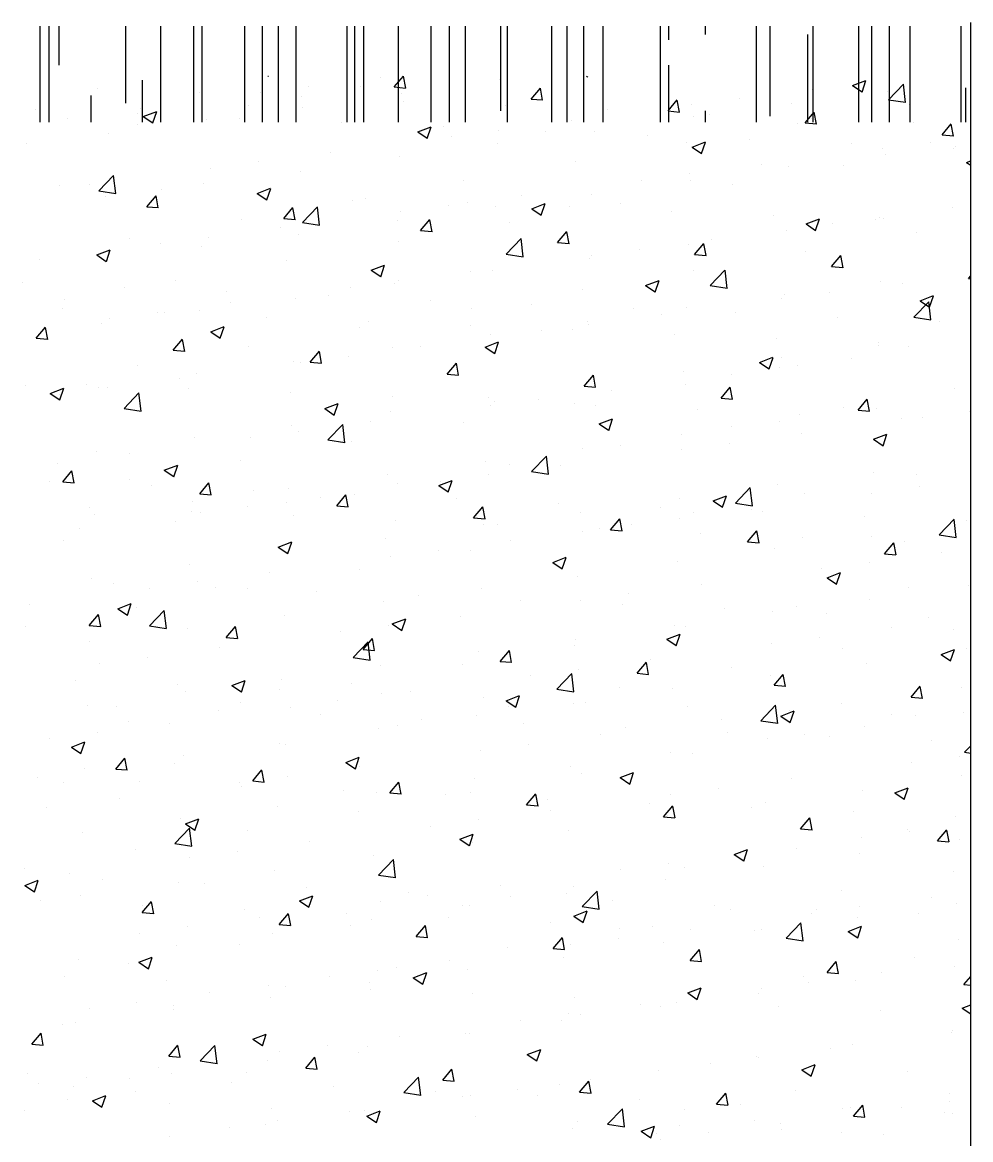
# Model space of a CAD drawing. Extents: x -7 to 226, y -20 to 32.
# Drawn here: x 130.141 to 131.134, y 14.963 to 16.134 of the extents above; entities that cross this region are included whole.
import ezdxf

# ---------------------------------------------------------------- set-up
doc = ezdxf.new("R2010")
doc.units = 0
doc.header["$LTSCALE"] = 20
doc.layers.get('0').update_dxf_attribs({"linetype": 'CONTINUOUS'})
doc.layers.add('CONCRETO', color=5, linetype='CONTINUOUS')
doc.layers.add('EQUIPAMENTOS', color=1, linetype='CONTINUOUS')

# ---------------------------------------------------------------- blocks, each defined once
blk = doc.blocks.new('*X153')
at = {"color": 0, "linetype": 'CONTINUOUS'}
for p, q in [((129.9085, 27.2652), (129.9093, 27.2652)), ((129.9093, 27.2651), (129.9093, 27.2652)), ((130.0408, 27.2537), (130.0504, 27.2652)), ((130.0528, 27.2525), (130.0504, 27.2651)), ((130.2423, 27.2652), (130.2434, 27.2645)), ((130.2434, 27.2644), (130.2437, 27.2652)), ((129.951, 27.2541), (129.951, 27.2541)), ((130.0054, 27.2547), (130.0054, 27.2547)), ((130.0268, 27.2641), (130.0268, 27.2641)), ((130.0408, 27.2537), (130.0527, 27.2526)), ((130.1515, 27.2612), (130.1515, 27.2612)), ((130.5209, 27.2552), (130.5349, 27.2606)), ((130.5209, 27.2552), (130.5308, 27.2485)), ((130.5308, 27.2484), (130.5349, 27.2605)), ((130.5586, 27.2404), (130.5742, 27.2566)), ((130.5764, 27.2376), (130.5742, 27.2566)), ((129.7301, 27.2525), (129.7301, 27.2525)), ((129.8368, 27.2479), (129.8368, 27.2479)), ((129.901, 27.2475), (129.901, 27.2475)), ((129.9436, 27.2434), (129.9436, 27.2434)), ((130.0488, 27.2471), (130.0488, 27.2471)), ((130.1842, 27.2411), (130.1939, 27.2526)), ((130.1962, 27.24), (130.1939, 27.2525)), ((130.4027, 27.2416), (130.4027, 27.2416)), ((130.4784, 27.2516), (130.4784, 27.2516)), ((130.5577, 27.2493), (130.5577, 27.2493)), ((129.6655, 27.2301), (129.6655, 27.2301)), ((129.7747, 27.2309), (129.7747, 27.2309)), ((129.8887, 27.2346), (129.8887, 27.2346)), ((129.9449, 27.2321), (129.9449, 27.2321)), ((130.0504, 27.2389), (130.0504, 27.2389)), ((130.1571, 27.2344), (130.1571, 27.2344)), ((130.1842, 27.2411), (130.1962, 27.2401)), ((130.2639, 27.2299), (130.2639, 27.2299)), ((130.3277, 27.2286), (130.3373, 27.2401)), ((130.3397, 27.2274), (130.3373, 27.24)), ((130.3526, 27.235), (130.3526, 27.235)), ((130.4567, 27.2365), (130.4567, 27.2365)), ((130.5586, 27.2404), (130.5764, 27.2377)), ((130.5803, 27.2354), (130.5803, 27.2354)), ((129.6989, 27.2209), (129.6989, 27.2209)), ((129.7722, 27.2256), (129.7722, 27.2256)), ((129.778, 27.2228), (129.792, 27.2281)), ((129.778, 27.2228), (129.7879, 27.2161)), ((129.7879, 27.216), (129.792, 27.228)), ((129.8439, 27.2193), (129.8439, 27.2193)), ((129.879, 27.2211), (129.879, 27.2211)), ((130.2263, 27.2184), (130.2263, 27.2184)), ((130.3277, 27.2286), (130.3396, 27.2275)), ((130.354, 27.2224), (130.354, 27.2224)), ((130.3706, 27.2254), (130.3706, 27.2254)), ((130.4711, 27.216), (130.4808, 27.2275)), ((130.4774, 27.2209), (130.4774, 27.2209)), ((130.4831, 27.2149), (130.4808, 27.2274)), ((129.7721, 27.2146), (129.7721, 27.2146)), ((129.9858, 27.2166), (129.9858, 27.2166)), ((130.0654, 27.2067), (130.0794, 27.2121)), ((130.0654, 27.2067), (130.0753, 27.2)), ((130.0754, 27.1999), (130.0794, 27.212)), ((130.0925, 27.2121), (130.0925, 27.2121)), ((130.1505, 27.2084), (130.1505, 27.2084)), ((130.1993, 27.2075), (130.1993, 27.2075)), ((130.2501, 27.2074), (130.2501, 27.2074)), ((130.4637, 27.2154), (130.4637, 27.2154)), ((130.4711, 27.216), (130.4831, 27.215)), ((130.5842, 27.2164), (130.5842, 27.2164)), ((130.6146, 27.2035), (130.6242, 27.215)), ((130.6266, 27.2023), (130.6242, 27.2149)), ((129.6555, 27.1946), (129.6555, 27.1946)), ((129.7412, 27.2052), (129.7412, 27.2052)), ((130.1005, 27.2018), (130.1005, 27.2018)), ((130.1491, 27.1946), (130.1491, 27.1946)), ((130.3061, 27.203), (130.3061, 27.203)), ((130.347, 27.1954), (130.347, 27.1954)), ((130.3528, 27.1907), (130.3668, 27.1961)), ((130.3628, 27.1839), (130.3668, 27.196)), ((130.4128, 27.1985), (130.4128, 27.1985)), ((130.6022, 27.1959), (130.6022, 27.1959)), ((130.6146, 27.2035), (130.6265, 27.2024)), ((129.9742, 27.1852), (129.9742, 27.1852)), ((130.3528, 27.1907), (130.3628, 27.184)), ((130.5196, 27.194), (130.5196, 27.194)), ((130.5521, 27.1893), (130.5521, 27.1893)), ((130.5553, 27.1827), (130.5553, 27.1827)), ((130.6263, 27.1895), (130.6263, 27.1895)), ((130.6282, 27.1915), (130.6282, 27.1915)), ((129.8984, 27.1752), (129.8984, 27.1752)), ((130.0464, 27.1805), (130.0464, 27.1805)), ((130.2304, 27.1754), (130.2304, 27.1754)), ((130.4258, 27.1727), (130.4258, 27.1727)), ((130.5116, 27.1715), (130.5116, 27.1715)), ((130.6402, 27.1747), (130.6446, 27.1764)), ((130.6402, 27.1747), (130.6446, 27.1718)), ((129.7313, 27.1449), (129.7469, 27.1611)), ((129.7491, 27.1421), (129.7469, 27.161)), ((129.8484, 27.1686), (129.8484, 27.1686)), ((129.9425, 27.1655), (129.9425, 27.1655)), ((130.3501, 27.1627), (130.3501, 27.1627)), ((130.4542, 27.1699), (130.4542, 27.1699)), ((129.6903, 27.1508), (129.6903, 27.1508)), ((129.722, 27.152), (129.722, 27.152)), ((129.8415, 27.1527), (129.8415, 27.1527)), ((129.8973, 27.1422), (129.9113, 27.1476)), ((130.1138, 27.1553), (130.1138, 27.1553)), ((130.3, 27.1561), (130.3, 27.1561)), ((130.3515, 27.1558), (130.3515, 27.1558)), ((130.395, 27.1515), (130.395, 27.1515)), ((129.7313, 27.1449), (129.7491, 27.1421)), ((129.7388, 27.1386), (129.7388, 27.1386)), ((129.7816, 27.1283), (129.7913, 27.1398)), ((129.7936, 27.1272), (129.7913, 27.1397)), ((129.797, 27.1463), (129.797, 27.1463)), ((129.8973, 27.1422), (129.9073, 27.1355)), ((129.9038, 27.1418), (129.9038, 27.1418)), ((129.9073, 27.1354), (129.9114, 27.1475)), ((130.0106, 27.1373), (130.0106, 27.1373)), ((130.1737, 27.1395), (130.1737, 27.1395)), ((130.2477, 27.1408), (130.2477, 27.1408)), ((129.7816, 27.1283), (129.7936, 27.1273)), ((129.9251, 27.1158), (129.9347, 27.1273)), ((129.9371, 27.1146), (129.9347, 27.1272)), ((129.9448, 27.1118), (129.9604, 27.128)), ((129.9626, 27.1089), (129.9604, 27.1279)), ((129.9971, 27.1353), (129.9971, 27.1353)), ((130.0979, 27.1295), (130.0979, 27.1295)), ((130.1173, 27.1327), (130.1173, 27.1327)), ((130.1466, 27.128), (130.1466, 27.128)), ((130.1848, 27.1262), (130.1988, 27.1316)), ((130.1848, 27.1262), (130.1947, 27.1195)), ((130.1947, 27.1194), (130.1988, 27.1315)), ((130.2241, 27.1282), (130.2241, 27.1282)), ((130.2783, 27.1314), (130.2783, 27.1314)), ((130.6253, 27.127), (130.6253, 27.127)), ((129.8805, 27.1153), (129.8805, 27.1153)), ((129.9251, 27.1158), (129.937, 27.1147)), ((130.044, 27.1139), (130.044, 27.1139)), ((130.0479, 27.123), (130.0479, 27.123)), ((130.0685, 27.1032), (130.0782, 27.1147)), ((130.0805, 27.1021), (130.0782, 27.1146)), ((130.3309, 27.1237), (130.3309, 27.1237)), ((130.4376, 27.1192), (130.4376, 27.1192)), ((130.4722, 27.1102), (130.4862, 27.1156)), ((130.4822, 27.1034), (130.4862, 27.1155)), ((130.5444, 27.1147), (130.5444, 27.1147)), ((130.5496, 27.117), (130.5496, 27.117)), ((130.5528, 27.1161), (130.5528, 27.1161)), ((129.9216, 27.1063), (129.9216, 27.1063)), ((129.9448, 27.1118), (129.9626, 27.109)), ((130.0685, 27.1032), (130.0805, 27.1022)), ((130.1617, 27.1114), (130.1617, 27.1114)), ((130.212, 27.0907), (130.2216, 27.1022)), ((130.224, 27.0895), (130.2216, 27.1021)), ((130.4518, 27.1033), (130.4518, 27.1033)), ((130.4722, 27.1102), (130.4821, 27.1035)), ((130.4995, 27.1105), (130.4995, 27.1105)), ((130.588, 27.1015), (130.588, 27.1015)), ((129.7638, 27.0953), (129.7638, 27.0953)), ((129.7957, 27.0898), (129.7957, 27.0898)), ((129.8458, 27.0964), (129.8458, 27.0964)), ((129.9401, 27.0989), (129.9401, 27.0989)), ((130.045, 27.0914), (130.045, 27.0914)), ((130.1582, 27.0787), (130.1738, 27.0949)), ((130.176, 27.0758), (130.1738, 27.0948)), ((130.212, 27.0907), (130.2239, 27.0896)), ((130.3491, 27.0892), (130.3491, 27.0892)), ((130.3554, 27.0781), (130.3651, 27.0896)), ((130.3674, 27.077), (130.3651, 27.0895)), ((130.3732, 27.0938), (130.3732, 27.0938)), ((129.7293, 27.0777), (129.7433, 27.0831)), ((129.7293, 27.0777), (129.7392, 27.071)), ((129.7393, 27.0709), (129.7433, 27.083)), ((129.8391, 27.0861), (129.8391, 27.0861)), ((130.1582, 27.0787), (130.176, 27.0759)), ((130.2974, 27.0839), (130.2974, 27.0839)), ((130.3554, 27.0781), (130.3674, 27.0771)), ((130.4713, 27.0815), (130.4713, 27.0815)), ((129.6694, 27.0731), (129.6694, 27.0731)), ((129.7364, 27.072), (129.7364, 27.072)), ((129.9284, 27.0714), (129.9284, 27.0714)), ((130.0167, 27.0617), (130.0307, 27.0671)), ((130.0267, 27.0549), (130.0307, 27.067)), ((130.2452, 27.0742), (130.2452, 27.0742)), ((130.2474, 27.0773), (130.2474, 27.0773)), ((130.4989, 27.0656), (130.5085, 27.0771)), ((130.5109, 27.0644), (130.5085, 27.077)), ((130.0167, 27.0617), (130.0267, 27.055)), ((130.1211, 27.0606), (130.1211, 27.0606)), ((130.1442, 27.0614), (130.1442, 27.0614)), ((130.3547, 27.0615), (130.3547, 27.0615)), ((130.3717, 27.0456), (130.3872, 27.0618)), ((130.3895, 27.0427), (130.3873, 27.0617)), ((130.4989, 27.0656), (130.5108, 27.0645)), ((130.6423, 27.053), (130.6446, 27.0557)), ((129.6513, 27.0486), (129.6513, 27.0486)), ((129.7581, 27.0441), (129.7581, 27.0441)), ((129.8118, 27.0514), (129.8118, 27.0514)), ((129.9952, 27.0441), (129.9952, 27.0441)), ((130.0415, 27.0473), (130.0415, 27.0473)), ((130.0453, 27.0507), (130.0453, 27.0507)), ((130.3041, 27.0457), (130.3182, 27.0511)), ((130.3041, 27.0457), (130.3141, 27.039)), ((130.3141, 27.0389), (130.3182, 27.051)), ((130.3717, 27.0456), (130.3895, 27.0428)), ((130.5504, 27.0495), (130.5504, 27.0495)), ((130.5727, 27.0481), (130.5727, 27.0481)), ((130.6423, 27.053), (130.6446, 27.0528)), ((129.6951, 27.0313), (129.6951, 27.0313)), ((129.8649, 27.0396), (129.8649, 27.0396)), ((129.9376, 27.0324), (129.9376, 27.0324)), ((129.9716, 27.0351), (129.9716, 27.0351)), ((130.0784, 27.0305), (130.0784, 27.0305)), ((130.2381, 27.0414), (130.2381, 27.0414)), ((130.4469, 27.0316), (130.4469, 27.0316)), ((130.4494, 27.0367), (130.4494, 27.0367)), ((130.497, 27.0382), (130.497, 27.0382)), ((130.5916, 27.0297), (130.6056, 27.0351)), ((130.6015, 27.0229), (130.6056, 27.035)), ((129.6935, 27.0217), (129.6935, 27.0217)), ((129.8366, 27.0195), (129.8366, 27.0195)), ((129.8689, 27.0274), (129.8689, 27.0274)), ((130.1214, 27.0214), (130.1214, 27.0214)), ((130.1851, 27.026), (130.1851, 27.026)), ((130.2919, 27.0215), (130.2919, 27.0215)), ((130.3467, 27.0227), (130.3467, 27.0227)), ((130.5851, 27.0125), (130.6007, 27.0287)), ((130.5916, 27.0297), (130.6015, 27.023)), ((130.6029, 27.0096), (130.6007, 27.0286)), ((129.7431, 27.0109), (129.7431, 27.0109)), ((129.7932, 27.0175), (129.7932, 27.0175)), ((129.8003, 27.0172), (129.8003, 27.0172)), ((129.907, 27.0127), (129.907, 27.0127)), ((130.0138, 27.0082), (130.0138, 27.0082)), ((130.2428, 27.0077), (130.2428, 27.0077)), ((130.3206, 27.0149), (130.3206, 27.0149)), ((130.3987, 27.017), (130.3987, 27.017)), ((130.5054, 27.0125), (130.5054, 27.0125)), ((130.5851, 27.0125), (130.6029, 27.0097)), ((130.6122, 27.008), (130.6122, 27.008)), ((129.6659, 26.9904), (129.6756, 27.0019)), ((129.6779, 26.9893), (129.6756, 27.0018)), ((129.7339, 27.0055), (129.7339, 27.0055)), ((129.8487, 26.9972), (129.8627, 27.0026)), ((129.8487, 26.9972), (129.8586, 26.9905)), ((129.8586, 26.9904), (129.8627, 27.0025)), ((130.0048, 27.0014), (130.0048, 27.0014)), ((130.1206, 27.0037), (130.1206, 27.0037)), ((130.1948, 26.9984), (130.1948, 26.9984)), ((130.2273, 26.9992), (130.2273, 26.9992)), ((130.2448, 27.005), (130.2448, 27.005)), ((129.6659, 26.9904), (129.6779, 26.9894)), ((129.8094, 26.9779), (129.819, 26.9894)), ((129.8214, 26.9767), (129.819, 26.9893)), ((130.1361, 26.9812), (130.1501, 26.9866)), ((130.1418, 26.9949), (130.1418, 26.9949)), ((130.1461, 26.9744), (130.1501, 26.9865)), ((130.3341, 26.9947), (130.3341, 26.9947)), ((130.4408, 26.9901), (130.4408, 26.9901)), ((130.5476, 26.9856), (130.5476, 26.9856)), ((129.8094, 26.9779), (129.8213, 26.9768)), ((129.8882, 26.9814), (129.8882, 26.9814)), ((129.9528, 26.9653), (129.9625, 26.9768)), ((129.9648, 26.9642), (129.9625, 26.9767)), ((130.0391, 26.9808), (130.0391, 26.9808)), ((130.0684, 26.9818), (130.0684, 26.9818)), ((130.1361, 26.9812), (130.1461, 26.9745)), ((130.548, 26.983), (130.548, 26.983)), ((130.5797, 26.9822), (130.5797, 26.9822)), ((129.7715, 26.9614), (129.7715, 26.9614)), ((129.9352, 26.9658), (129.9352, 26.9658)), ((129.9426, 26.9652), (129.9426, 26.9652)), ((129.9528, 26.9653), (129.9648, 26.9643)), ((129.9927, 26.9718), (129.9927, 26.9718)), ((130.0963, 26.9528), (130.1059, 26.9643)), ((130.1083, 26.9516), (130.1059, 26.9642)), ((130.4235, 26.9652), (130.4375, 26.9705)), ((130.4235, 26.9652), (130.4335, 26.9585)), ((130.4335, 26.9584), (130.4376, 26.9704)), ((130.4469, 26.9702), (130.4469, 26.9702)), ((130.4631, 26.9621), (130.4631, 26.9621)), ((130.5201, 26.9693), (130.5201, 26.9693)), ((129.8163, 26.9486), (129.8163, 26.9486)), ((129.8342, 26.953), (129.8342, 26.953)), ((130.0963, 26.9528), (130.1082, 26.9517)), ((130.2397, 26.9402), (130.2494, 26.9517)), ((130.2517, 26.9391), (130.2494, 26.9516)), ((130.3442, 26.9561), (130.3442, 26.9561)), ((130.3943, 26.9527), (130.3943, 26.9527)), ((130.4443, 26.9593), (130.4443, 26.9593)), ((129.6549, 26.9413), (129.6549, 26.9413)), ((129.6806, 26.9327), (129.6946, 26.9381)), ((129.6906, 26.9259), (129.6947, 26.938)), ((129.7183, 26.9424), (129.7183, 26.9424)), ((129.7315, 26.9389), (129.7315, 26.9389)), ((129.7406, 26.9386), (129.7406, 26.9386)), ((129.8251, 26.9379), (129.8251, 26.9379)), ((130.2397, 26.9402), (130.2517, 26.9392)), ((130.2404, 26.9411), (130.2404, 26.9411)), ((130.3464, 26.9421), (130.3464, 26.9421)), ((130.3832, 26.9277), (130.3928, 26.9392)), ((130.3952, 26.9265), (130.3928, 26.9391)), ((130.6276, 26.9383), (130.6276, 26.9383)), ((129.6806, 26.9327), (129.6906, 26.926)), ((129.6905, 26.932), (129.6905, 26.932)), ((129.7578, 26.917), (129.7734, 26.9332)), ((129.7756, 26.9141), (129.7734, 26.9331)), ((129.9318, 26.9334), (129.9318, 26.9334)), ((130.0386, 26.9289), (130.0386, 26.9289)), ((130.1393, 26.9283), (130.1393, 26.9283)), ((130.1922, 26.9261), (130.1922, 26.9261)), ((130.268, 26.9361), (130.268, 26.9361)), ((130.3832, 26.9277), (130.3951, 26.9266)), ((130.5266, 26.9151), (130.5363, 26.9266)), ((130.5386, 26.914), (130.5363, 26.9265)), ((129.7578, 26.917), (129.7756, 26.9142)), ((129.9681, 26.9167), (129.9821, 26.9221)), ((129.9681, 26.9167), (129.978, 26.91)), ((129.978, 26.9099), (129.9821, 26.922)), ((130.0367, 26.9142), (130.0367, 26.9142)), ((130.1421, 26.9195), (130.1421, 26.9195)), ((130.1454, 26.9244), (130.1454, 26.9244)), ((130.2298, 26.9221), (130.2298, 26.9221)), ((130.2521, 26.9199), (130.2521, 26.9199)), ((130.3589, 26.9154), (130.3589, 26.9154)), ((130.511, 26.9182), (130.511, 26.9182)), ((130.5266, 26.9151), (130.5386, 26.9141)), ((130.5455, 26.9164), (130.5455, 26.9164)), ((130.6438, 26.9136), (130.6438, 26.9136)), ((130.0158, 26.9029), (130.0158, 26.9029)), ((130.1132, 26.9021), (130.1132, 26.9021)), ((130.2555, 26.9007), (130.2695, 26.906)), ((130.2655, 26.8939), (130.2695, 26.9059)), ((130.4445, 26.9036), (130.4445, 26.9036)), ((130.4657, 26.9108), (130.4657, 26.9108)), ((130.5724, 26.9063), (130.5724, 26.9063)), ((130.5938, 26.907), (130.5938, 26.907)), ((129.9328, 26.8992), (129.9328, 26.8992)), ((129.9401, 26.8929), (129.9401, 26.8929)), ((129.9713, 26.8839), (129.9869, 26.9001)), ((129.9891, 26.881), (129.9869, 26.9)), ((130.2555, 26.9007), (130.2654, 26.894)), ((130.3944, 26.8982), (130.3944, 26.8982)), ((130.4675, 26.8904), (130.4675, 26.8904)), ((130.5429, 26.8846), (130.5569, 26.89)), ((129.8318, 26.8864), (129.8318, 26.8864)), ((129.89, 26.8863), (129.89, 26.8863)), ((129.9713, 26.8839), (129.9891, 26.8811)), ((129.9965, 26.8821), (129.9965, 26.8821)), ((130.3418, 26.8895), (130.3418, 26.8895)), ((130.3917, 26.8804), (130.3917, 26.8804)), ((130.5429, 26.8846), (130.5529, 26.8779)), ((130.5529, 26.8778), (130.5569, 26.8899)), ((129.7291, 26.8723), (129.7291, 26.8723)), ((129.7637, 26.8697), (129.7637, 26.8697)), ((130.1847, 26.8508), (130.2003, 26.867)), ((130.2025, 26.8479), (130.2003, 26.8669)), ((130.2379, 26.8745), (130.2379, 26.8745)), ((130.2777, 26.8782), (130.2777, 26.8782)), ((130.3417, 26.8738), (130.3417, 26.8738)), ((129.688, 26.8597), (129.688, 26.8597)), ((129.8, 26.8522), (129.814, 26.8576)), ((129.81, 26.8454), (129.814, 26.8575)), ((129.8799, 26.862), (129.8799, 26.862)), ((130.1369, 26.8617), (130.1369, 26.8617)), ((130.1611, 26.8582), (130.1611, 26.8582)), ((130.2153, 26.8572), (130.2153, 26.8572)), ((129.6937, 26.84), (129.7033, 26.8515)), ((129.7056, 26.8389), (129.7033, 26.8514)), ((129.8, 26.8522), (129.81, 26.8455)), ((130.0342, 26.8476), (130.0342, 26.8476)), ((130.1396, 26.8472), (130.1396, 26.8472)), ((130.1847, 26.8508), (130.2025, 26.848)), ((130.5431, 26.8498), (130.5431, 26.8498)), ((130.5874, 26.8482), (130.5874, 26.8482)), ((129.6794, 26.8402), (129.6794, 26.8402)), ((129.6937, 26.84), (129.7056, 26.839)), ((129.7633, 26.842), (129.7633, 26.842)), ((129.7861, 26.8357), (129.7861, 26.8357)), ((129.8371, 26.8275), (129.8468, 26.8389)), ((129.8491, 26.8263), (129.8468, 26.8388)), ((129.9304, 26.8326), (129.9304, 26.8326)), ((130.0445, 26.8381), (130.0445, 26.8381)), ((130.0874, 26.8362), (130.1014, 26.8415)), ((130.0874, 26.8362), (130.0974, 26.8295)), ((130.0895, 26.8406), (130.0895, 26.8406)), ((130.0974, 26.8293), (130.1015, 26.8414)), ((130.3982, 26.8177), (130.4138, 26.8339)), ((130.416, 26.8148), (130.4138, 26.8338)), ((130.4421, 26.837), (130.4421, 26.837)), ((130.5912, 26.8347), (130.5912, 26.8347)), ((129.8293, 26.8198), (129.8293, 26.8198)), ((129.8371, 26.8275), (129.8491, 26.8264)), ((129.8929, 26.8312), (129.8929, 26.8312)), ((129.9632, 26.824), (129.9632, 26.824)), ((129.9806, 26.8149), (129.9902, 26.8264)), ((129.9926, 26.8138), (129.9902, 26.8263)), ((129.9996, 26.8267), (129.9996, 26.8267)), ((130.1064, 26.8222), (130.1064, 26.8222)), ((130.3394, 26.8229), (130.3394, 26.8229)), ((130.3749, 26.8201), (130.3889, 26.8255)), ((130.3749, 26.8201), (130.3848, 26.8134)), ((130.3848, 26.8133), (130.3889, 26.8254)), ((130.4707, 26.8282), (130.4707, 26.8282)), ((130.5412, 26.8281), (130.5412, 26.8281)), ((129.7215, 26.8134), (129.7215, 26.8134)), ((129.8283, 26.8088), (129.8283, 26.8088)), ((129.8875, 26.814), (129.8875, 26.814)), ((129.9278, 26.8181), (129.9278, 26.8181)), ((129.9806, 26.8149), (129.9925, 26.8139)), ((130.124, 26.8024), (130.1337, 26.8138)), ((130.136, 26.8012), (130.1337, 26.8137)), ((130.2132, 26.8177), (130.2132, 26.8177)), ((130.3199, 26.8132), (130.3199, 26.8132)), ((130.3541, 26.8082), (130.3541, 26.8082)), ((130.3982, 26.8177), (130.416, 26.8149)), ((130.4149, 26.8115), (130.4149, 26.8115)), ((130.4267, 26.8086), (130.4267, 26.8086)), ((129.7266, 26.8057), (129.7266, 26.8057)), ((129.8112, 26.7981), (129.8112, 26.7981)), ((129.8374, 26.8074), (129.8374, 26.8074)), ((129.9351, 26.8043), (129.9351, 26.8043)), ((130.0418, 26.7998), (130.0418, 26.7998)), ((130.124, 26.8024), (130.136, 26.8013)), ((130.2355, 26.8079), (130.2355, 26.8079)), ((130.2675, 26.7898), (130.2771, 26.8013)), ((130.2795, 26.7887), (130.2771, 26.8012)), ((130.3391, 26.8015), (130.3391, 26.8015)), ((130.5335, 26.8041), (130.5335, 26.8041)), ((130.6116, 26.7846), (130.6272, 26.8008)), ((130.6294, 26.7817), (130.6272, 26.8007)), ((130.6402, 26.7996), (130.6402, 26.7996)), ((130.6445, 26.7982), (130.6445, 26.7982)), ((129.7111, 26.7908), (129.7111, 26.7908)), ((130.1345, 26.7951), (130.1345, 26.7951)), ((130.1486, 26.7953), (130.1486, 26.7953)), ((130.2375, 26.7882), (130.2375, 26.7882)), ((130.2553, 26.7908), (130.2553, 26.7908)), ((130.2675, 26.7898), (130.2794, 26.7888)), ((130.289, 26.7949), (130.289, 26.7949)), ((130.3621, 26.7863), (130.3621, 26.7863)), ((130.4109, 26.7773), (130.4206, 26.7887)), ((130.4229, 26.7761), (130.4206, 26.7886)), ((129.6945, 26.7781), (129.6945, 26.7781)), ((129.9194, 26.7717), (129.9334, 26.777)), ((129.9294, 26.7648), (129.9334, 26.7769)), ((130.0318, 26.781), (130.0318, 26.781)), ((130.1627, 26.7783), (130.1627, 26.7783)), ((130.4109, 26.7773), (130.4229, 26.7762)), ((130.4689, 26.7818), (130.4689, 26.7818)), ((130.5407, 26.7832), (130.5407, 26.7832)), ((130.5544, 26.7647), (130.564, 26.7762)), ((130.5664, 26.7636), (130.564, 26.7761)), ((130.5756, 26.7773), (130.5756, 26.7773)), ((130.6116, 26.7846), (130.6294, 26.7818)), ((129.9194, 26.7717), (129.9293, 26.7649)), ((129.9279, 26.766), (129.9279, 26.766)), ((130.0369, 26.7617), (130.0369, 26.7617)), ((130.087, 26.7683), (130.087, 26.7683)), ((130.1208, 26.7682), (130.1208, 26.7682)), ((130.4396, 26.7704), (130.4396, 26.7704)), ((130.5544, 26.7647), (130.5663, 26.7637)), ((130.6144, 26.7658), (130.6144, 26.7658)), ((129.8269, 26.7532), (129.8269, 26.7532)), ((130.2068, 26.7556), (130.2208, 26.761)), ((130.2068, 26.7556), (130.2168, 26.7489)), ((130.2168, 26.7488), (130.2208, 26.7609)), ((130.337, 26.7563), (130.337, 26.7563)), ((130.5386, 26.7558), (130.5386, 26.7558)), ((129.7242, 26.7392), (129.7242, 26.7392)), ((129.9106, 26.7451), (129.9106, 26.7451)), ((130.0042, 26.7481), (130.0042, 26.7481)), ((130.2331, 26.7413), (130.2331, 26.7413)), ((130.4886, 26.7492), (130.4886, 26.7492)), ((130.4942, 26.7396), (130.5083, 26.745)), ((130.4942, 26.7396), (130.5042, 26.7329)), ((130.5042, 26.7328), (130.5083, 26.7449)), ((129.7463, 26.734), (129.7463, 26.734)), ((129.7848, 26.7285), (129.7848, 26.7285)), ((129.8349, 26.7351), (129.8349, 26.7351)), ((129.8531, 26.7295), (129.8531, 26.7295)), ((129.8876, 26.7281), (129.8876, 26.7281)), ((130.1321, 26.7285), (130.1321, 26.7285)), ((130.3622, 26.7326), (130.3622, 26.7326)), ((130.5791, 26.7289), (130.5791, 26.7289)), ((130.6421, 26.7316), (130.6421, 26.7316)), ((129.9599, 26.725), (129.9599, 26.725)), ((130.0294, 26.7145), (130.0294, 26.7145)), ((130.0666, 26.7205), (130.0666, 26.7205)), ((130.1734, 26.716), (130.1734, 26.716)), ((130.2364, 26.716), (130.2364, 26.716)), ((130.2865, 26.7226), (130.2865, 26.7226)), ((130.5382, 26.7166), (130.5382, 26.7166)), ((129.6585, 26.7119), (129.6585, 26.7119)), ((129.7514, 26.7071), (129.7654, 26.7125)), ((129.7514, 26.7071), (129.7613, 26.7004)), ((129.7613, 26.7003), (129.7654, 26.7124)), ((129.7709, 26.7081), (129.7709, 26.7081)), ((129.7844, 26.689), (129.7999, 26.7053)), ((129.8022, 26.6862), (129.8, 26.7052)), ((130.2801, 26.7115), (130.2801, 26.7115)), ((130.3869, 26.707), (130.3869, 26.707)), ((130.4372, 26.7038), (130.4372, 26.7038)), ((130.4625, 26.7089), (130.4625, 26.7089)), ((129.7214, 26.6896), (129.7311, 26.7011)), ((129.7334, 26.6884), (129.7311, 26.701)), ((129.9255, 26.6995), (129.9255, 26.6995)), ((130.0388, 26.6911), (130.0528, 26.6965)), ((130.0388, 26.6911), (130.0487, 26.6844)), ((130.0487, 26.6843), (130.0528, 26.6964)), ((130.1101, 26.6994), (130.1101, 26.6994)), ((130.4937, 26.7025), (130.4937, 26.7025)), ((130.6004, 26.698), (130.6004, 26.698)), ((129.6543, 26.6881), (129.6543, 26.6881)), ((129.7214, 26.6896), (129.7334, 26.6885)), ((129.7844, 26.689), (129.8021, 26.6863)), ((129.8245, 26.6867), (129.8245, 26.6867)), ((129.8649, 26.677), (129.8745, 26.6885)), ((129.8769, 26.6759), (129.8745, 26.6884)), ((129.9843, 26.6829), (129.9843, 26.6829)), ((130.0344, 26.6894), (130.0344, 26.6894)), ((130.3262, 26.6751), (130.3402, 26.6805)), ((130.3345, 26.6898), (130.3345, 26.6898)), ((130.3362, 26.6683), (130.3402, 26.6804)), ((130.3459, 26.6889), (130.3459, 26.6889)), ((130.5618, 26.6869), (130.5618, 26.6869)), ((130.6271, 26.685), (130.6271, 26.685)), ((129.7218, 26.6726), (129.7218, 26.6726)), ((129.8649, 26.677), (129.8768, 26.676)), ((129.9978, 26.6559), (130.0134, 26.6722)), ((130.0083, 26.6645), (130.018, 26.676)), ((130.0156, 26.6531), (130.0134, 26.6721)), ((130.0203, 26.6633), (130.018, 26.6759)), ((130.2292, 26.6688), (130.2292, 26.6688)), ((130.2306, 26.6748), (130.2306, 26.6748)), ((130.3262, 26.6751), (130.3362, 26.6684)), ((130.4359, 26.6704), (130.4359, 26.6704)), ((130.486, 26.6769), (130.486, 26.6769)), ((129.7822, 26.6563), (129.7822, 26.6563)), ((129.858, 26.6662), (129.858, 26.6662)), ((129.9978, 26.6559), (130.0156, 26.6532)), ((130.0083, 26.6645), (130.0203, 26.6634)), ((130.1296, 26.662), (130.1296, 26.662)), ((130.1518, 26.6519), (130.1614, 26.6634)), ((130.1638, 26.6508), (130.1614, 26.6633)), ((130.5104, 26.665), (130.5104, 26.665)), ((130.6136, 26.6591), (130.6276, 26.6645)), ((130.6136, 26.6591), (130.6236, 26.6524)), ((130.6236, 26.6523), (130.6277, 26.6644)), ((130.6397, 26.6651), (130.6397, 26.6651)), ((129.7322, 26.6497), (129.7322, 26.6497)), ((130.0269, 26.6479), (130.0269, 26.6479)), ((130.1126, 26.6488), (130.1126, 26.6488)), ((130.1518, 26.6519), (130.1637, 26.6509)), ((130.2952, 26.6394), (130.3049, 26.6509)), ((130.3072, 26.6382), (130.3049, 26.6508)), ((130.3096, 26.6537), (130.3096, 26.6537)), ((130.3938, 26.645), (130.3938, 26.645)), ((130.5358, 26.6501), (130.5358, 26.6501)), ((129.9231, 26.6329), (129.9231, 26.6329)), ((130.1838, 26.6372), (130.1838, 26.6372)), ((130.2113, 26.6228), (130.2268, 26.6391)), ((130.2291, 26.62), (130.2269, 26.639)), ((130.2339, 26.6438), (130.2339, 26.6438)), ((130.2952, 26.6394), (130.3072, 26.6383)), ((130.4348, 26.6373), (130.4348, 26.6373)), ((130.4387, 26.6268), (130.4483, 26.6383)), ((130.4507, 26.6257), (130.4483, 26.6382)), ((129.7074, 26.6318), (129.7074, 26.6318)), ((129.8141, 26.6273), (129.8141, 26.6273)), ((129.8707, 26.6266), (129.8847, 26.632)), ((129.8707, 26.6266), (129.8807, 26.6199)), ((129.8807, 26.6198), (129.8848, 26.6319)), ((129.9209, 26.6228), (129.9209, 26.6228)), ((129.9959, 26.6288), (129.9959, 26.6288)), ((130.2113, 26.6228), (130.229, 26.6201)), ((130.2771, 26.6249), (130.2771, 26.6249)), ((130.3321, 26.6232), (130.3321, 26.6232)), ((130.4387, 26.6268), (130.4506, 26.6258)), ((130.5821, 26.6143), (130.5918, 26.6258)), ((130.5941, 26.6131), (130.5918, 26.6257)), ((130.6354, 26.6247), (130.6354, 26.6247)), ((129.822, 26.6201), (129.822, 26.6201)), ((129.9818, 26.6106), (129.9818, 26.6106)), ((130.0277, 26.6183), (130.0277, 26.6183)), ((130.0575, 26.6205), (130.0575, 26.6205)), ((130.1344, 26.6138), (130.1344, 26.6138)), ((130.1582, 26.6106), (130.1722, 26.616)), ((130.1582, 26.6106), (130.1681, 26.6039)), ((130.1681, 26.6038), (130.1722, 26.6159)), ((130.2412, 26.6093), (130.2412, 26.6093)), ((130.5821, 26.6143), (130.5941, 26.6132)), ((129.7193, 26.606), (129.7193, 26.606)), ((129.7495, 26.605), (129.7495, 26.605)), ((129.8563, 26.6005), (129.8563, 26.6005)), ((129.8793, 26.6088), (129.8793, 26.6088)), ((129.9317, 26.604), (129.9317, 26.604)), ((130.1605, 26.6049), (130.1605, 26.6049)), ((130.2282, 26.6082), (130.2282, 26.6082)), ((130.348, 26.6048), (130.348, 26.6048)), ((130.4247, 26.5897), (130.4403, 26.606)), ((130.4334, 26.5981), (130.4334, 26.5981)), ((130.4425, 26.5869), (130.4403, 26.6059)), ((130.4456, 26.5946), (130.4596, 26.6)), ((130.4547, 26.6003), (130.4547, 26.6003)), ((130.4556, 26.5878), (130.4596, 26.5999)), ((130.5091, 26.608), (130.5091, 26.608)), ((130.6372, 26.5985), (130.6372, 26.5985)), ((129.7627, 26.5888), (129.7627, 26.5888)), ((129.8054, 26.5873), (129.8054, 26.5873)), ((129.9631, 26.596), (129.9631, 26.596)), ((130.0698, 26.5914), (130.0698, 26.5914)), ((130.1272, 26.5954), (130.1272, 26.5954)), ((130.1766, 26.5869), (130.1766, 26.5869)), ((130.3833, 26.5915), (130.3833, 26.5915)), ((130.4247, 26.5897), (130.4425, 26.587)), ((130.4456, 26.5946), (130.4555, 26.5879)), ((130.5615, 26.5958), (130.5615, 26.5958)), ((130.5868, 26.595), (130.5868, 26.595)), ((129.7296, 26.5774), (129.7296, 26.5774)), ((130.0245, 26.5813), (130.0245, 26.5813)), ((130.0439, 26.5849), (130.0439, 26.5849)), ((130.257, 26.5748), (130.257, 26.5748)), ((130.2834, 26.5824), (130.2834, 26.5824)), ((130.3901, 26.5779), (130.3901, 26.5779)), ((130.4702, 26.575), (130.4702, 26.575)), ((130.5334, 26.5835), (130.5334, 26.5835)), ((129.6796, 26.5708), (129.6796, 26.5708)), ((129.7027, 26.5621), (129.7167, 26.5675)), ((129.7127, 26.5553), (129.7167, 26.5674)), ((129.9206, 26.5663), (129.9206, 26.5663)), ((129.9272, 26.5649), (129.9272, 26.5649)), ((130.1813, 26.5649), (130.1813, 26.5649)), ((130.4323, 26.5707), (130.4323, 26.5707)), ((130.4969, 26.5734), (130.4969, 26.5734)), ((130.6037, 26.5689), (130.6037, 26.5689)), ((130.6382, 26.5566), (130.6446, 26.5633)), ((129.7027, 26.5621), (129.7126, 26.5554)), ((129.7492, 26.5391), (129.7588, 26.5506)), ((129.7611, 26.538), (129.7588, 26.5505)), ((129.8196, 26.5535), (129.8196, 26.5535)), ((129.9901, 26.5461), (130.0041, 26.5515)), ((130.0001, 26.5393), (130.0041, 26.5514)), ((130.1312, 26.5583), (130.1312, 26.5583)), ((130.3297, 26.5566), (130.3297, 26.5566)), ((130.3535, 26.5549), (130.3535, 26.5549)), ((130.6329, 26.5524), (130.6329, 26.5524)), ((130.6382, 26.5566), (130.6446, 26.5556)), ((129.7169, 26.5394), (129.7169, 26.5394)), ((129.7492, 26.5391), (129.7611, 26.5381)), ((129.8106, 26.5448), (129.8106, 26.5448)), ((129.9901, 26.5461), (130.0001, 26.5394)), ((130.0049, 26.5417), (130.0049, 26.5417)), ((130.2258, 26.5416), (130.2258, 26.5416)), ((130.5828, 26.5458), (130.5828, 26.5458)), ((129.6676, 26.5302), (129.6676, 26.5302)), ((129.8926, 26.5266), (129.9023, 26.5381)), ((129.9046, 26.5254), (129.9023, 26.538)), ((129.9291, 26.5317), (129.9291, 26.5317)), ((130.1248, 26.5288), (130.1248, 26.5288)), ((130.2369, 26.5349), (130.2369, 26.5349)), ((130.2775, 26.5301), (130.2915, 26.5355)), ((130.2775, 26.5301), (130.2875, 26.5234)), ((130.2875, 26.5233), (130.2916, 26.5354)), ((130.4565, 26.5292), (130.4565, 26.5292)), ((130.6348, 26.5319), (130.6348, 26.5319)), ((129.694, 26.5248), (129.694, 26.5248)), ((129.7744, 26.5257), (129.7744, 26.5257)), ((129.8791, 26.5251), (129.8791, 26.5251)), ((129.8811, 26.5212), (129.8811, 26.5212)), ((129.8926, 26.5266), (129.9046, 26.5255)), ((129.9879, 26.5167), (129.9879, 26.5167)), ((130.0361, 26.514), (130.0457, 26.5255)), ((130.0481, 26.5129), (130.0457, 26.5254)), ((130.3808, 26.5192), (130.3808, 26.5192)), ((130.5309, 26.5169), (130.5309, 26.5169)), ((130.565, 26.5141), (130.579, 26.5194)), ((130.5749, 26.5073), (130.579, 26.5193)), ((129.7528, 26.5085), (129.7528, 26.5085)), ((130.0221, 26.5147), (130.0221, 26.5147)), ((130.0361, 26.514), (130.048, 26.513)), ((130.0946, 26.5121), (130.0946, 26.5121)), ((130.1202, 26.5149), (130.1202, 26.5149)), ((130.1795, 26.5015), (130.1892, 26.513)), ((130.1915, 26.5003), (130.1892, 26.5129)), ((130.2014, 26.5076), (130.2014, 26.5076)), ((130.3307, 26.5126), (130.3307, 26.5126)), ((130.4299, 26.5041), (130.4299, 26.5041)), ((130.565, 26.5141), (130.5749, 26.5074)), ((129.677, 26.4985), (129.677, 26.4985)), ((129.9182, 26.4997), (129.9182, 26.4997)), ((130.0036, 26.4949), (130.0036, 26.4949)), ((130.1795, 26.5015), (130.1915, 26.5004)), ((130.2044, 26.496), (130.2044, 26.496)), ((130.3082, 26.5031), (130.3082, 26.5031)), ((130.323, 26.4889), (130.3326, 26.5004)), ((130.335, 26.4878), (130.3326, 26.5003)), ((130.4149, 26.4986), (130.4149, 26.4986)), ((130.5217, 26.4941), (130.5217, 26.4941)), ((129.8172, 26.4869), (129.8172, 26.4869)), ((129.8221, 26.4816), (129.8361, 26.487)), ((129.8221, 26.4816), (129.832, 26.4749)), ((129.832, 26.4748), (129.8361, 26.4869)), ((130.1287, 26.486), (130.1287, 26.486)), ((130.323, 26.4889), (130.3349, 26.4879)), ((130.3272, 26.49), (130.3272, 26.49)), ((130.4664, 26.4764), (130.4761, 26.4879)), ((130.4784, 26.4752), (130.4761, 26.4878)), ((130.6285, 26.4896), (130.6285, 26.4896)), ((129.7145, 26.4728), (129.7145, 26.4728)), ((129.8109, 26.4611), (129.8265, 26.4773)), ((129.8287, 26.4583), (129.8265, 26.4773)), ((129.887, 26.4749), (129.887, 26.4749)), ((130.0786, 26.4794), (130.0786, 26.4794)), ((130.1095, 26.4656), (130.1235, 26.471)), ((130.1195, 26.4588), (130.1235, 26.4709)), ((130.2233, 26.475), (130.2233, 26.475)), ((130.4664, 26.4764), (130.4784, 26.4753)), ((130.5785, 26.4756), (130.5785, 26.4756)), ((130.5803, 26.4735), (130.5803, 26.4735)), ((130.6099, 26.4638), (130.6195, 26.4753)), ((130.6219, 26.4627), (130.6195, 26.4752)), ((129.8109, 26.4611), (129.8287, 26.4584)), ((129.9523, 26.4628), (129.9523, 26.4628)), ((130.1095, 26.4656), (130.1194, 26.4589)), ((130.1223, 26.4622), (130.1223, 26.4622)), ((130.5302, 26.4669), (130.5302, 26.4669)), ((130.6099, 26.4638), (130.6218, 26.4628)), ((130.6324, 26.4653), (130.6324, 26.4653)), ((129.7703, 26.4548), (129.7703, 26.4548)), ((129.8265, 26.4462), (129.8265, 26.4462)), ((129.8765, 26.4528), (129.8765, 26.4528)), ((130.0196, 26.4481), (130.0196, 26.4481)), ((130.3969, 26.4496), (130.4109, 26.4549)), ((130.3969, 26.4496), (130.4069, 26.4428)), ((130.4039, 26.4503), (130.4039, 26.4503)), ((130.4069, 26.4427), (130.4109, 26.4548)), ((130.4619, 26.4556), (130.4619, 26.4556)), ((130.5285, 26.4503), (130.5285, 26.4503)), ((129.6537, 26.4348), (129.6537, 26.4348)), ((130.0243, 26.428), (130.0399, 26.4442)), ((130.0421, 26.4252), (130.0399, 26.4442)), ((130.2781, 26.4337), (130.2781, 26.4337)), ((130.3282, 26.4403), (130.3282, 26.4403)), ((130.3453, 26.4356), (130.3453, 26.4356)), ((130.4275, 26.4375), (130.4275, 26.4375)), ((129.654, 26.4171), (129.668, 26.4225)), ((129.664, 26.4103), (129.668, 26.4224)), ((129.7002, 26.4296), (129.7002, 26.4296)), ((129.7354, 26.4235), (129.7354, 26.4235)), ((129.9158, 26.4331), (129.9158, 26.4331)), ((130.0243, 26.428), (130.0421, 26.4253)), ((130.3248, 26.4234), (130.3248, 26.4234)), ((130.6265, 26.4317), (130.6265, 26.4317)), ((129.654, 26.4171), (129.664, 26.4104)), ((129.8147, 26.4203), (129.8147, 26.4203)), ((129.8422, 26.419), (129.8422, 26.419)), ((129.9489, 26.4145), (129.9489, 26.4145)), ((130.1518, 26.4171), (130.1518, 26.4171)), ((130.2286, 26.4156), (130.2286, 26.4156)), ((130.2378, 26.3949), (130.2533, 26.4111)), ((130.2556, 26.3921), (130.2534, 26.4111)), ((130.5098, 26.4117), (130.5098, 26.4117)), ((129.6708, 26.4011), (129.6708, 26.4011)), ((129.7121, 26.4063), (129.7121, 26.4063)), ((129.7769, 26.3887), (129.7866, 26.4002)), ((129.7889, 26.3875), (129.7866, 26.4001)), ((129.9415, 26.4011), (129.9555, 26.4064)), ((129.9415, 26.4011), (129.9514, 26.3944)), ((129.9514, 26.3943), (129.9555, 26.4063)), ((130.026, 26.4005), (130.026, 26.4005)), ((130.0557, 26.4099), (130.0557, 26.4099)), ((130.076, 26.4071), (130.076, 26.4071)), ((130.1625, 26.4054), (130.1625, 26.4054)), ((130.2209, 26.4084), (130.2209, 26.4084)), ((130.2692, 26.4009), (130.2692, 26.4009)), ((130.6034, 26.4046), (130.6034, 26.4046)), ((130.6299, 26.3987), (130.6299, 26.3987)), ((129.7769, 26.3887), (129.7889, 26.3876)), ((129.7776, 26.3966), (129.7776, 26.3966)), ((129.8843, 26.3921), (129.8843, 26.3921)), ((129.9204, 26.3761), (129.93, 26.3876)), ((129.9324, 26.375), (129.93, 26.3875)), ((129.9911, 26.3876), (129.9911, 26.3876)), ((130.112, 26.3956), (130.112, 26.3956)), ((130.1199, 26.3956), (130.1199, 26.3956)), ((130.2289, 26.3851), (130.2429, 26.3904)), ((130.2378, 26.3949), (130.2556, 26.3921)), ((130.2388, 26.3782), (130.2429, 26.3903)), ((130.376, 26.3964), (130.376, 26.3964)), ((130.3932, 26.3917), (130.3932, 26.3917)), ((130.4776, 26.388), (130.4776, 26.388)), ((130.4828, 26.3919), (130.4828, 26.3919)), ((130.5277, 26.3946), (130.5277, 26.3946)), ((130.5895, 26.3874), (130.5895, 26.3874)), ((129.8997, 26.3839), (129.8997, 26.3839)), ((129.9204, 26.3761), (129.9323, 26.3751)), ((129.9954, 26.3755), (129.9954, 26.3755)), ((130.0172, 26.3816), (130.0172, 26.3816)), ((130.0638, 26.3636), (130.0735, 26.3751)), ((130.0758, 26.3624), (130.0735, 26.375)), ((130.0979, 26.3831), (130.0979, 26.3831)), ((130.2046, 26.3786), (130.2046, 26.3786)), ((130.2289, 26.3851), (130.2388, 26.3783)), ((130.4512, 26.3618), (130.4668, 26.378)), ((130.469, 26.359), (130.4668, 26.378)), ((130.5261, 26.3837), (130.5261, 26.3837)), ((129.7738, 26.3673), (129.7738, 26.3673)), ((129.8239, 26.3739), (129.8239, 26.3739)), ((129.9133, 26.3666), (129.9133, 26.3666)), ((130.0638, 26.3636), (130.0758, 26.3625)), ((130.2765, 26.3717), (130.2765, 26.3717)), ((130.3114, 26.3741), (130.3114, 26.3741)), ((130.3513, 26.3714), (130.3513, 26.3714)), ((130.4182, 26.3695), (130.4182, 26.3695)), ((130.425, 26.3709), (130.425, 26.3709)), ((130.5163, 26.369), (130.5303, 26.3744)), ((130.5163, 26.369), (130.5263, 26.3623)), ((130.5249, 26.365), (130.5249, 26.365)), ((130.5263, 26.3622), (130.5303, 26.3743)), ((129.8123, 26.3538), (129.8123, 26.3538)), ((129.8787, 26.3555), (129.8787, 26.3555)), ((130.1599, 26.3517), (130.1599, 26.3517)), ((130.2073, 26.351), (130.2169, 26.3625)), ((130.2193, 26.3499), (130.2169, 26.3624)), ((130.2255, 26.3548), (130.2255, 26.3548)), ((130.2755, 26.3614), (130.2755, 26.3614)), ((130.3224, 26.3569), (130.3224, 26.3569)), ((130.4512, 26.3618), (130.469, 26.359)), ((130.6317, 26.3605), (130.6317, 26.3605)), ((129.7734, 26.3366), (129.7874, 26.3419)), ((129.7834, 26.3298), (129.7874, 26.3418)), ((130.2073, 26.351), (130.2192, 26.35)), ((130.2185, 26.3419), (130.2185, 26.3419)), ((130.3507, 26.3385), (130.3604, 26.35)), ((130.3627, 26.3373), (130.3604, 26.3499)), ((130.5862, 26.3417), (130.5862, 26.3417)), ((129.7096, 26.3397), (129.7096, 26.3397)), ((129.7621, 26.3355), (129.7621, 26.3355)), ((129.7734, 26.3366), (129.7834, 26.3299)), ((130.0234, 26.3282), (130.0234, 26.3282)), ((130.0433, 26.3316), (130.0433, 26.3316)), ((130.0992, 26.3382), (130.0992, 26.3382)), ((130.1175, 26.3291), (130.1175, 26.3291)), ((130.3507, 26.3385), (130.3627, 26.3374)), ((130.4942, 26.3259), (130.5038, 26.3374)), ((130.5062, 26.3248), (130.5038, 26.3373)), ((130.6275, 26.3322), (130.6275, 26.3322)), ((129.6956, 26.3218), (129.6956, 26.3218)), ((129.8024, 26.3173), (129.8024, 26.3173)), ((129.9734, 26.3216), (129.9734, 26.3216)), ((130.0608, 26.3205), (130.0748, 26.3259)), ((130.0608, 26.3205), (130.0708, 26.3138)), ((130.0708, 26.3137), (130.0749, 26.3258)), ((130.4696, 26.3217), (130.4696, 26.3217)), ((130.4942, 26.3259), (130.5061, 26.3249)), ((130.5236, 26.3172), (130.5236, 26.3172)), ((130.5508, 26.3257), (130.5508, 26.3257)), ((130.6376, 26.3134), (130.6446, 26.3217)), ((129.847, 26.305), (129.847, 26.305)), ((129.9091, 26.3128), (129.9091, 26.3128)), ((129.9266, 26.3116), (129.9266, 26.3116)), ((130.0148, 26.315), (130.0148, 26.315)), ((130.0159, 26.3083), (130.0159, 26.3083)), ((130.3483, 26.3045), (130.3623, 26.3099)), ((130.3582, 26.2977), (130.3623, 26.3098)), ((130.425, 26.3091), (130.425, 26.3091)), ((130.4751, 26.3157), (130.4751, 26.3157)), ((130.6376, 26.3134), (130.6446, 26.3128)), ((129.7713, 26.295), (129.7713, 26.295)), ((129.9109, 26.3), (129.9109, 26.3)), ((130.1227, 26.3038), (130.1227, 26.3038)), ((130.2294, 26.2993), (130.2294, 26.2993)), ((130.3362, 26.2947), (130.3362, 26.2947)), ((130.3483, 26.3045), (130.3582, 26.2978)), ((130.3529, 26.3017), (130.3529, 26.3017)), ((130.4226, 26.3044), (130.4226, 26.3044)), ((129.7212, 26.2884), (129.7212, 26.2884)), ((129.8099, 26.2872), (129.8099, 26.2872)), ((129.81, 26.2916), (129.81, 26.2916)), ((130.2229, 26.2825), (130.2229, 26.2825)), ((130.2363, 26.2817), (130.2363, 26.2817)), ((130.2987, 26.2925), (130.2987, 26.2925)), ((130.3199, 26.2903), (130.3199, 26.2903)), ((130.443, 26.2902), (130.443, 26.2902)), ((130.5497, 26.2857), (130.5497, 26.2857)), ((130.6357, 26.2885), (130.6446, 26.2919)), ((130.6357, 26.2885), (130.6446, 26.2825)), ((129.6934, 26.2716), (129.6934, 26.2716)), ((129.7072, 26.2731), (129.7072, 26.2731)), ((130.1729, 26.2759), (130.1729, 26.2759)), ((130.216, 26.2753), (130.216, 26.2753)), ((129.6612, 26.2508), (129.6709, 26.2623)), ((129.6732, 26.2497), (129.6709, 26.2622)), ((129.8928, 26.256), (129.9068, 26.2614)), ((129.9028, 26.2492), (129.9068, 26.2613)), ((130.0466, 26.2593), (130.0466, 26.2593)), ((130.115, 26.2625), (130.115, 26.2625)), ((130.1197, 26.2616), (130.1197, 26.2616)), ((130.6245, 26.2634), (130.6245, 26.2634)), ((130.6251, 26.2656), (130.6251, 26.2656)), ((129.6612, 26.2508), (129.6732, 26.2498)), ((129.8047, 26.2383), (129.8143, 26.2497)), ((129.8166, 26.2371), (129.8143, 26.2496)), ((129.8374, 26.2332), (129.853, 26.2494)), ((129.8552, 26.2303), (129.853, 26.2493)), ((129.8928, 26.256), (129.9027, 26.2493)), ((129.9708, 26.2493), (129.9708, 26.2493)), ((130.0123, 26.2484), (130.0123, 26.2484)), ((130.4982, 26.2468), (130.4982, 26.2468)), ((130.5212, 26.2506), (130.5212, 26.2506)), ((129.8047, 26.2383), (129.8166, 26.2372)), ((129.9207, 26.2428), (129.9207, 26.2428)), ((129.9481, 26.2257), (129.9578, 26.2372)), ((129.9601, 26.2246), (129.9578, 26.2371)), ((130.003, 26.2416), (130.003, 26.2416)), ((130.1802, 26.24), (130.1942, 26.2454)), ((130.1802, 26.24), (130.1902, 26.2333)), ((130.1902, 26.2332), (130.1942, 26.2453)), ((130.4202, 26.2378), (130.4202, 26.2378)), ((130.4224, 26.2368), (130.4224, 26.2368)), ((129.7944, 26.2261), (129.7944, 26.2261)), ((129.8374, 26.2332), (129.8552, 26.2304)), ((129.9085, 26.2334), (129.9085, 26.2334)), ((129.9481, 26.2257), (129.9601, 26.2247)), ((130.0916, 26.2132), (130.1012, 26.2246)), ((130.1036, 26.212), (130.1012, 26.2245)), ((130.3175, 26.2237), (130.3175, 26.2237)), ((130.3724, 26.2303), (130.3724, 26.2303)), ((130.4676, 26.224), (130.4816, 26.2294)), ((130.4676, 26.224), (130.4776, 26.2173)), ((130.4776, 26.2172), (130.4817, 26.2293)), ((129.6567, 26.2196), (129.6567, 26.2196)), ((129.7187, 26.2161), (129.7187, 26.2161)), ((129.7634, 26.2151), (129.7634, 26.2151)), ((129.8074, 26.2206), (129.8074, 26.2206)), ((129.8864, 26.2216), (129.8864, 26.2216)), ((130.0508, 26.2001), (130.0664, 26.2163)), ((130.0686, 26.1972), (130.0664, 26.2162)), ((130.0916, 26.2132), (130.1035, 26.2121)), ((130.235, 26.2006), (130.2447, 26.2121)), ((130.247, 26.1995), (130.2447, 26.212)), ((130.2461, 26.2136), (130.2461, 26.2136)), ((130.5779, 26.2224), (130.5779, 26.2224)), ((129.6686, 26.2096), (129.6686, 26.2096)), ((129.7048, 26.2065), (129.7048, 26.2065)), ((129.7697, 26.2016), (129.7697, 26.2016)), ((129.8702, 26.2106), (129.8702, 26.2106)), ((129.977, 26.2061), (129.977, 26.2061)), ((130.0508, 26.2001), (130.0686, 26.1973)), ((130.0837, 26.2016), (130.0837, 26.2016)), ((130.1703, 26.2037), (130.1703, 26.2037)), ((130.2136, 26.2087), (130.2136, 26.2087)), ((130.235, 26.2006), (130.247, 26.1996)), ((130.3785, 26.1881), (130.3881, 26.1995)), ((130.3905, 26.1869), (130.3881, 26.1994)), ((130.4613, 26.2024), (130.4613, 26.2024)), ((129.6988, 26.1927), (129.6988, 26.1927)), ((129.7247, 26.1915), (129.7387, 26.1969)), ((129.7247, 26.1915), (129.7347, 26.1848)), ((129.7347, 26.1847), (129.7388, 26.1968)), ((129.8056, 26.1882), (129.8056, 26.1882)), ((130.1126, 26.1959), (130.1126, 26.1959)), ((130.1203, 26.1971), (130.1203, 26.1971)), ((130.1905, 26.1971), (130.1905, 26.1971)), ((130.2973, 26.1925), (130.2973, 26.1925)), ((130.3785, 26.1881), (130.3904, 26.187)), ((130.404, 26.188), (130.404, 26.188)), ((130.622, 26.1912), (130.622, 26.1912)), ((130.6226, 26.199), (130.6226, 26.199)), ((129.6531, 26.1816), (129.6531, 26.1816)), ((129.9124, 26.1837), (129.9124, 26.1837)), ((129.9939, 26.1804), (129.9939, 26.1804)), ((130.0099, 26.1818), (130.0099, 26.1818)), ((130.0122, 26.1755), (130.0262, 26.1809)), ((130.0191, 26.1792), (130.0191, 26.1792)), ((130.0221, 26.1687), (130.0262, 26.1808)), ((130.2643, 26.167), (130.2799, 26.1832)), ((130.2821, 26.1641), (130.2799, 26.1831)), ((130.3447, 26.1823), (130.3447, 26.1823)), ((130.5108, 26.1835), (130.5108, 26.1835)), ((130.5188, 26.184), (130.5188, 26.184)), ((130.5219, 26.1755), (130.5316, 26.187)), ((130.5339, 26.1744), (130.5316, 26.1869)), ((130.5719, 26.1846), (130.5719, 26.1846)), ((130.6175, 26.179), (130.6175, 26.179)), ((130.6259, 26.1785), (130.6259, 26.1785)), ((129.906, 26.1668), (129.906, 26.1668)), ((129.9182, 26.1705), (129.9182, 26.1705)), ((130.0122, 26.1755), (130.0221, 26.1688)), ((130.1259, 26.1747), (130.1259, 26.1747)), ((130.2327, 26.1702), (130.2327, 26.1702)), ((130.2643, 26.167), (130.2821, 26.1642)), ((130.2996, 26.1595), (130.3136, 26.1649)), ((130.3096, 26.1527), (130.3136, 26.1648)), ((130.3394, 26.1657), (130.3394, 26.1657)), ((130.4177, 26.1712), (130.4177, 26.1712)), ((130.4456, 26.1679), (130.4456, 26.1679)), ((130.5219, 26.1755), (130.5339, 26.1745)), ((129.805, 26.154), (129.805, 26.154)), ((129.8681, 26.1639), (129.8681, 26.1639)), ((130.228, 26.1623), (130.228, 26.1623)), ((130.2996, 26.1595), (130.3095, 26.1528)), ((130.3151, 26.1571), (130.3151, 26.1571)), ((130.3698, 26.158), (130.3698, 26.158)), ((130.4462, 26.1612), (130.4462, 26.1612)), ((130.5092, 26.1585), (130.5092, 26.1585)), ((130.553, 26.1567), (130.553, 26.1567)), ((130.3198, 26.1514), (130.3198, 26.1514))]:
    blk.add_line(p, q, dxfattribs=at)

msp = doc.modelspace()

# ---------------------------------------------------------------- linework, layer by layer
at = {"color": 40, "ltscale": 0.2}
for p, q in [((130.1593, 16.1296), (130.1593, 16.0291)), ((130.1689, 16.1296), (130.1689, 16.0291)), ((130.1793, 16.1296), (130.1793, 16.089)), ((130.2489, 16.1296), (130.2489, 16.049)), ((130.2857, 16.1296), (130.2857, 16.0291)), ((130.3201, 16.1296), (130.3201, 16.0291)), ((130.3289, 16.1296), (130.3289, 16.0291)), ((130.3737, 16.1296), (130.3737, 16.0291)), ((130.3921, 16.1296), (130.3921, 16.0291)), ((130.4089, 16.1296), (130.4089, 16.0291)), ((130.4273, 16.1296), (130.4273, 16.0291)), ((130.4809, 16.1296), (130.4809, 16.0291)), ((130.4889, 16.1296), (130.4889, 16.0291)), ((130.4985, 16.1296), (130.4985, 16.0291)), ((130.5345, 16.1296), (130.5345, 16.0291)), ((130.5689, 16.1296), (130.5689, 16.0291)), ((130.5881, 16.1296), (130.5881, 16.0291)), ((130.6049, 16.1296), (130.6049, 16.0291)), ((130.6417, 16.1296), (130.6417, 16.041)), ((130.6489, 16.1296), (130.6489, 16.0291)), ((130.6953, 16.1296), (130.6953, 16.0291)), ((130.7113, 16.1296), (130.7113, 16.0291)), ((130.7289, 16.1296), (130.7289, 16.0291)), ((130.7489, 16.1296), (130.7489, 16.0291)), ((130.8089, 16.1296), (130.8089, 16.0291)), ((130.8177, 16.1296), (130.8177, 16.1154)), ((130.8561, 16.1296), (130.8561, 16.121)), ((130.9097, 16.1296), (130.9097, 16.0291)), ((130.9241, 16.1296), (130.9241, 16.0354)), ((130.9633, 16.121), (130.9633, 16.0291)), ((130.9689, 16.1296), (130.9689, 16.0291)), ((131.0169, 16.1296), (131.0169, 16.0291)), ((131.0305, 16.1296), (131.0305, 16.0291)), ((131.0489, 16.1296), (131.0489, 16.0291)), ((131.0705, 16.1296), (131.0705, 16.0291)), ((131.1241, 16.1296), (131.1241, 16.0291)), ((130.8177, 16.089), (130.8177, 16.0291)), ((130.2665, 16.073), (130.2665, 16.0291)), ((131.1289, 16.065), (131.1289, 16.0291)), ((130.2129, 16.057), (130.2129, 16.0291)), ((130.8561, 16.041), (130.8561, 16.0291))]:
    msp.add_line(p, q, dxfattribs=at)
at = {"layer": 'EQUIPAMENTOS', "color": 40, "ltscale": 0.2}
msp.add_line((131.1343, 14.0047), (131.1343, 16.1337), dxfattribs=at)

# ---------------------------------------------------------------- block references
at = {"layer": 'CONCRETO', "color": 40, "linetype": 'CONTINUOUS'}
msp.add_blockref('*X153', (0.4897, -11.1877), dxfattribs=at)

doc.saveas('drawing.dxf')
